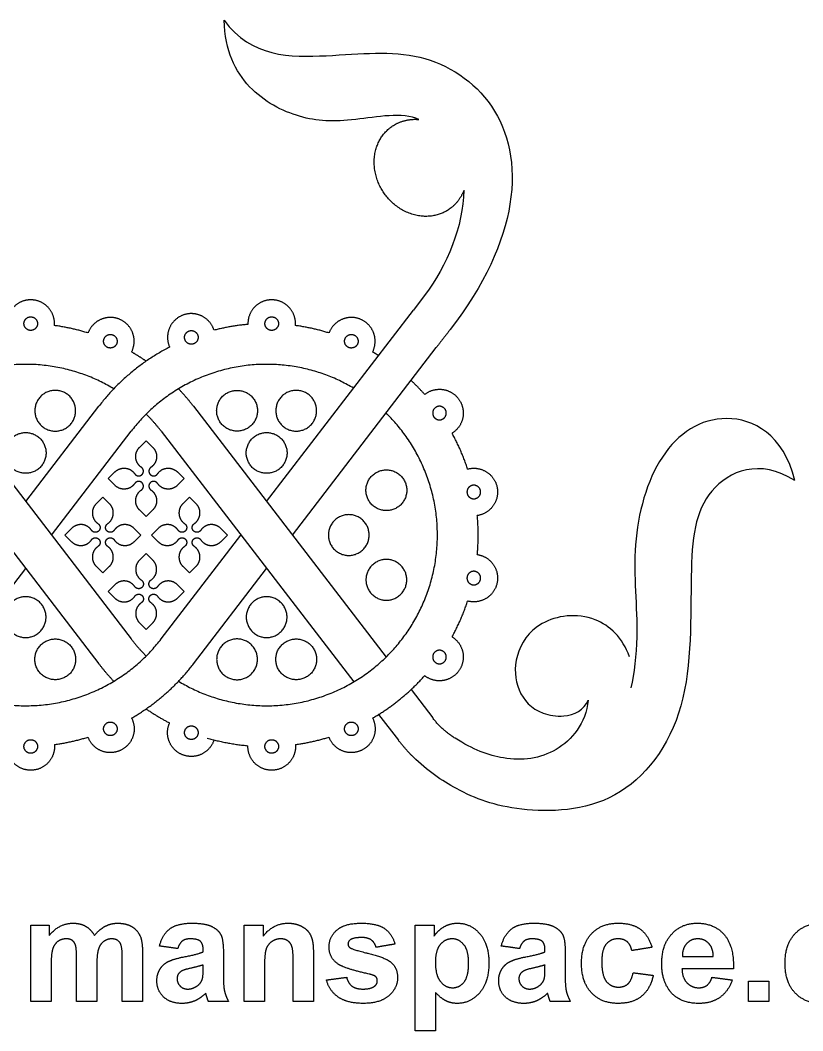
# Model space of a CAD drawing. Header units: millimetres. Extents: x -117 to 119, y -123 to 112.
# Drawn here: x -1.48 to 35.55, y -122.94 to -75.1 of the extents above; entities that cross this region are included whole.
import ezdxf

# ---------------------------------------------------------------- set-up
doc = ezdxf.new("R2010")
doc.units = ezdxf.units.MM
doc.header["$MEASUREMENT"] = 0
doc.layers.add('Layer 03', color=5, linetype='Continuous')

msp = doc.modelspace()

# ---------------------------------------------------------------- linework, layer by layer
at = {"layer": 'Layer 03'}
for p, q in [((17.639, -88.153), (17.127, -88.834)), ((10.181, -97.886), (17.127, -88.834)), ((11.398, -99.472), (18.207, -90.598)), ((-4.68, -93.378), (3.771, -104.391)), ((-1.22, -97.886), (2.239, -93.378)), ((6.721, -93.378), (15.83, -105.249)), ((-6.211, -94.553), (2.239, -105.566)), ((-0.004, -99.472), (3.771, -94.553)), ((5.19, -94.553), (14.299, -106.424)), ((4.164, -95.322), (4.48, -95.007)), ((4.48, -95.007), (4.796, -95.322)), ((2.684, -96.803), (3, -96.487)), ((5.96, -96.487), (6.276, -96.803)), ((3, -97.118), (2.684, -96.803)), ((6.276, -96.803), (5.96, -97.118)), ((2.431, -97.676), (2.116, -97.992)), ((2.747, -97.992), (2.431, -97.676)), ((6.529, -97.676), (6.213, -97.992)), ((6.845, -97.992), (6.529, -97.676)), ((4.48, -98.599), (4.164, -98.283)), ((4.796, -98.283), (4.48, -98.599)), ((0.951, -99.156), (0.635, -99.472)), ((0.635, -99.472), (0.951, -99.788)), ((4.227, -99.472), (3.911, -99.156)), ((3.911, -99.788), (4.227, -99.472)), ((5.049, -99.156), (4.733, -99.472)), ((4.733, -99.472), (5.049, -99.788)), ((5.19, -104.391), (8.964, -99.472)), ((8.325, -99.472), (8.009, -99.156)), ((8.009, -99.788), (8.325, -99.472)), ((4.48, -100.345), (4.164, -100.661)), ((4.796, -100.661), (4.48, -100.345)), ((-4.68, -105.566), (-1.22, -101.058)), ((2.116, -100.952), (2.431, -101.268)), ((2.431, -101.268), (2.747, -100.952)), ((6.213, -100.952), (6.529, -101.268)), ((6.529, -101.268), (6.845, -100.952)), ((6.721, -105.566), (10.181, -101.058)), ((3, -101.826), (2.684, -102.141)), ((6.276, -102.141), (5.96, -101.826)), ((2.684, -102.141), (3, -102.457)), ((5.96, -102.457), (6.276, -102.141)), ((4.164, -103.622), (4.48, -103.937)), ((4.48, -103.937), (4.796, -103.622)), ((17.012, -106.789), (18.038, -108.127)), ((15.481, -107.964), (16.418, -109.185))]:
    msp.add_line(p, q, dxfattribs=at)
for points, knots in [([(17.384, -79.802), (16.619, -79.438), (14.07, -79.954), (11.789, -79.86), (9.184, -78.518), (8.212, -76.549), (8.166, -75.104)], [0.30722, 0.30722, 0.30722, 0.30722, 4.862479, 9.724959, 14.587438, 19.449917, 19.449917, 19.449917, 19.449917]), ([(8.166, -75.104), (9.432, -76.865), (13.229, -76.865), (17.513, -76.371), (21.257, -78.791), (22.349, -83.487), (20.489, -87.65), (18.871, -89.737)], [0, 0, 0, 0, 8.596188, 17.192377, 25.788565, 34.384753, 42.725284, 42.725284, 42.725284, 42.725284]), ([(35.173, -96.89), (34.628, -94.683), (31.762, -93.246), (28.59, -95.36), (27.319, -99.985), (27.847, -103.707), (27.569, -106.028), (27.413, -106.702)], [0, 0, 0, 0, 6.542367, 13.084735, 19.627102, 26.16947, 30.075982, 30.075982, 30.075982, 30.075982]), ([(35.173, -96.89), (33.508, -95.831), (30.589, -97.052), (30.154, -100.9), (30.401, -107.972), (26.922, -112.502), (21.866, -112.643), (19.332, -111.683), (17.775, -110.63), (17.108, -109.969)], [0, 0, 0, 0, 7.402509, 14.805018, 22.207527, 29.610036, 37.012544, 44.415053, 50.276972, 50.276972, 50.276972, 50.276972]), ([(27.342, -105.232), (27.037, -104.324), (25.59, -103.015), (22.922, -103.448), (21.841, -105.188), (21.967, -106.888), (22.883, -107.89), (24.358, -108.151), (25.223, -107.757), (25.395, -107.286)], [0.872349, 0.872349, 0.872349, 0.872349, 3.764102, 7.528203, 11.292305, 15.056407, 18.820508, 20.731205, 23.36717, 23.36717, 23.36717, 23.36717]), ([(25.395, -107.286), (25.281, -108.392), (23.975, -109.959), (21.595, -110.257), (19.941, -109.621), (19.098, -109.091)], [0, 0, 0, 0, 4.973303, 9.946606, 13.90718, 13.90718, 13.90718, 13.90718])]:
    msp.add_open_spline(points, degree=3, knots=knots, dxfattribs=at)
for points, weights, knots in [([(19.515, -83.154), (19.295, -83.727), (18.806, -84.06), (17.07, -85.244), (15.728, -83.276), (14.385, -81.308), (16.122, -80.123), (16.679, -79.743), (17.384, -79.802)], [0.865674127914, 0.895684624661, 1, 0.707106781187, 1, 0.707106781187, 1, 0.882594801726, 0.859312510343], [5.723738, 5.723738, 5.723738, 6.283185, 6.283185, 7.853982, 7.853982, 9.424778, 9.424778, 10.054426, 10.054426, 10.054426]), ([(0.142, -89.555), (0.181, -89.071), (-0.144, -88.711), (-0.469, -88.35), (-0.954, -88.339), (-1.439, -88.327), (-1.78, -88.671), (-2.122, -89.016), (-2.106, -89.501)], [1, 0.918404448974, 1, 0.918404448974, 1, 0.918404448974, 1, 0.918404448974, 1], [10.855154, 10.855154, 10.855154, 12.278841, 12.278841, 13.702528, 13.702528, 15.126215, 15.126215, 16.549902, 16.549902, 16.549902]), ([(11.543, -89.555), (11.582, -89.071), (11.257, -88.711), (10.933, -88.35), (10.448, -88.339), (9.963, -88.327), (9.621, -88.671), (9.28, -89.016), (9.295, -89.501)], [1, 0.918404448974, 1, 0.918404448974, 1, 0.918404448974, 1, 0.918404448974, 1], [10.855154, 10.855154, 10.855154, 12.278841, 12.278841, 13.702528, 13.702528, 15.126215, 15.126215, 16.549902, 16.549902, 16.549902]), ([(-0.659, -89.464), (-0.659, -89.143), (-0.981, -89.143), (-1.302, -89.143), (-1.302, -89.464), (-1.302, -89.786), (-0.981, -89.786), (-0.659, -89.786), (-0.659, -89.464)], [1, 0.707106781187, 1, 0.707106781187, 1, 0.707106781187, 1, 0.707106781187, 1], [0, 0, 0, 0.785398, 0.785398, 1.570796, 1.570796, 2.356194, 2.356194, 3.141593, 3.141593, 3.141593]), ([(3.792, -90.807), (4.011, -90.374), (3.847, -89.917), (3.683, -89.461), (3.238, -89.267), (2.794, -89.073), (2.347, -89.262), (1.901, -89.452), (1.732, -89.907)], [1, 0.918404448974, 1, 0.918404448974, 1, 0.918404448974, 1, 0.918404448974, 1], [10.176278, 10.176278, 10.176278, 11.599965, 11.599965, 13.023652, 13.023652, 14.447339, 14.447339, 15.871026, 15.871026, 15.871026]), ([(7.691, -89.776), (7.544, -89.314), (7.107, -89.103), (6.67, -88.892), (6.217, -89.065), (5.763, -89.238), (5.577, -89.686), (5.391, -90.134), (5.589, -90.577)], [1, 0.918404448974, 1, 0.918404448974, 1, 0.918404448974, 1, 0.918404448974, 1], [0.538457, 0.538457, 0.538457, 1.962144, 1.962144, 3.385831, 3.385831, 4.809518, 4.809518, 6.233205, 6.233205, 6.233205]), ([(10.743, -89.464), (10.743, -89.143), (10.421, -89.143), (10.099, -89.143), (10.099, -89.464), (10.099, -89.786), (10.421, -89.786), (10.743, -89.786), (10.743, -89.464)], [1, 0.707106781187, 1, 0.707106781187, 1, 0.707106781187, 1, 0.707106781187, 1], [0, 0, 0, 0.785398, 0.785398, 1.570796, 1.570796, 2.356194, 2.356194, 3.141593, 3.141593, 3.141593]), ([(15.194, -90.807), (15.412, -90.374), (15.248, -89.917), (15.084, -89.461), (14.639, -89.267), (14.195, -89.073), (13.748, -89.262), (13.302, -89.452), (13.133, -89.907)], [1, 0.918404448974, 1, 0.918404448974, 1, 0.918404448974, 1, 0.918404448974, 1], [10.176278, 10.176278, 10.176278, 11.599965, 11.599965, 13.023652, 13.023652, 14.447339, 14.447339, 15.871026, 15.871026, 15.871026]), ([(6.939, -90.117), (6.939, -89.795), (6.617, -89.795), (6.296, -89.795), (6.296, -90.117), (6.296, -90.439), (6.617, -90.439), (6.939, -90.439), (6.939, -90.117)], [1, 0.707106781187, 1, 0.707106781187, 1, 0.707106781187, 1, 0.707106781187, 1], [0, 0, 0, 0.785398, 0.785398, 1.570796, 1.570796, 2.356194, 2.356194, 3.141593, 3.141593, 3.141593]), ([(3.109, -90.299), (3.109, -89.977), (2.787, -89.977), (2.466, -89.977), (2.466, -90.299), (2.466, -90.62), (2.787, -90.62), (3.109, -90.62), (3.109, -90.299)], [1, 0.707106781187, 1, 0.707106781187, 1, 0.707106781187, 1, 0.707106781187, 1], [0, 0, 0, 0.785398, 0.785398, 1.570796, 1.570796, 2.356194, 2.356194, 3.141593, 3.141593, 3.141593]), ([(14.51, -90.299), (14.51, -89.977), (14.189, -89.977), (13.867, -89.977), (13.867, -90.299), (13.867, -90.62), (14.189, -90.62), (14.51, -90.62), (14.51, -90.299)], [1, 0.707106781187, 1, 0.707106781187, 1, 0.707106781187, 1, 0.707106781187, 1], [0, 0, 0, 0.785398, 0.785398, 1.570796, 1.570796, 2.356194, 2.356194, 3.141593, 3.141593, 3.141593]), ([(0.179, -94.553), (-0.786, -94.553), (-0.786, -93.588), (-0.786, -92.623), (0.179, -92.623), (1.144, -92.623), (1.144, -93.588), (1.144, -94.553), (0.179, -94.553)], [1, 0.707106781187, 1, 0.707106781187, 1, 0.707106781187, 1, 0.707106781187, 1], [0, 0, 0, 2.356194, 2.356194, 4.712389, 4.712389, 7.068583, 7.068583, 9.424778, 9.424778, 9.424778]), ([(8.782, -94.553), (9.747, -94.553), (9.747, -93.588), (9.747, -92.623), (8.782, -92.623), (7.816, -92.623), (7.816, -93.588), (7.816, -94.553), (8.782, -94.553)], [1, 0.707106781187, 1, 0.707106781187, 1, 0.707106781187, 1, 0.707106781187, 1], [0, 0, 0, 2.356194, 2.356194, 4.712389, 4.712389, 7.068583, 7.068583, 9.424778, 9.424778, 9.424778]), ([(11.58, -94.553), (10.615, -94.553), (10.615, -93.588), (10.615, -92.623), (11.58, -92.623), (12.545, -92.623), (12.545, -93.588), (12.545, -94.553), (11.58, -94.553)], [1, 0.707106781187, 1, 0.707106781187, 1, 0.707106781187, 1, 0.707106781187, 1], [0, 0, 0, 2.356194, 2.356194, 4.712389, 4.712389, 7.068583, 7.068583, 9.424778, 9.424778, 9.424778]), ([(17.658, -92.816), (18.038, -92.514), (18.518, -92.583), (18.999, -92.652), (19.278, -93.049), (19.558, -93.445), (19.462, -93.92), (19.367, -94.396), (18.955, -94.653)], [1, 0.918404448974, 1, 0.918404448974, 1, 0.918404448974, 1, 0.918404448974, 1], [1.57452, 1.57452, 1.57452, 2.998207, 2.998207, 4.421894, 4.421894, 5.845581, 5.845581, 7.269268, 7.269268, 7.269268]), ([(6.012, -106.393), (12.173, -110.105), (16.573, -104.415), (20.973, -98.724), (15.83, -93.695)], [1, 0.746921559724, 1, 0.746921559724, 1], [107.221226, 107.221226, 107.221226, 129.852787, 129.852787, 152.484348, 152.484348, 152.484348]), ([(18.037, -93.698), (18.037, -93.376), (18.358, -93.376), (18.68, -93.376), (18.68, -93.698), (18.68, -94.02), (18.358, -94.02), (18.037, -94.02), (18.037, -93.698)], [1, 0.707106781187, 1, 0.707106781187, 1, 0.707106781187, 1, 0.707106781187, 1], [0, 0, 0, 0.785398, 0.785398, 1.570796, 1.570796, 2.356194, 2.356194, 3.141593, 3.141593, 3.141593]), ([(-1.22, -96.551), (-0.255, -96.551), (-0.255, -95.586), (-0.255, -94.621), (-1.22, -94.621), (-2.186, -94.621), (-2.186, -95.586), (-2.186, -96.551), (-1.22, -96.551)], [1, 0.707106781187, 1, 0.707106781187, 1, 0.707106781187, 1, 0.707106781187, 1], [0, 0, 0, 2.356194, 2.356194, 4.712389, 4.712389, 7.068583, 7.068583, 9.424778, 9.424778, 9.424778]), ([(10.181, -96.551), (11.146, -96.551), (11.146, -95.586), (11.146, -94.621), (10.181, -94.621), (9.216, -94.621), (9.216, -95.586), (9.216, -96.551), (10.181, -96.551)], [1, 0.707106781187, 1, 0.707106781187, 1, 0.707106781187, 1, 0.707106781187, 1], [0, 0, 0, 2.356194, 2.356194, 4.712389, 4.712389, 7.068583, 7.068583, 9.424778, 9.424778, 9.424778]), ([(4.253, -96.266), (4.014, -96.103), (3.987, -95.815), (3.96, -95.527), (4.164, -95.322)], [1, 0.904863889332, 1, 0.904863889332, 1], [40.235161, 40.235161, 40.235161, 41.044166, 41.044166, 41.853171, 41.853171, 41.853171]), ([(4.796, -95.322), (5.001, -95.527), (4.973, -95.815), (4.946, -96.103), (4.707, -96.266)], [1, 0.904863889332, 1, 0.904863889332, 1], [20.19797, 20.19797, 20.19797, 21.006976, 21.006976, 21.815981, 21.815981, 21.815981]), ([(3, -96.487), (3.205, -96.282), (3.493, -96.309), (3.781, -96.337), (3.943, -96.576)], [1, 0.904854530768, 1, 0.904854530768, 1], [37.441541, 37.441541, 37.441541, 38.250627, 38.250627, 39.059714, 39.059714, 39.059714]), ([(3.943, -96.576), (4.002, -96.663), (4.107, -96.673), (4.212, -96.682), (4.286, -96.608), (4.36, -96.534), (4.35, -96.429), (4.34, -96.325), (4.253, -96.266)], [1, 0.904841645654, 1, 0.904841645654, 1, 0.904841645654, 1, 0.904841645654, 1], [39.059714, 39.059714, 39.059714, 39.353575, 39.353575, 39.647437, 39.647437, 39.941299, 39.941299, 40.235161, 40.235161, 40.235161]), ([(4.707, -96.266), (4.62, -96.325), (4.61, -96.429), (4.6, -96.534), (4.675, -96.608), (4.749, -96.682), (4.854, -96.673), (4.958, -96.663), (5.017, -96.576)], [1, 0.904841645653, 1, 0.904841645653, 1, 0.904841645653, 1, 0.904841645653, 1], [21.815981, 21.815981, 21.815981, 22.109843, 22.109843, 22.403704, 22.403704, 22.697566, 22.697566, 22.991428, 22.991428, 22.991428]), ([(5.017, -96.576), (5.18, -96.337), (5.468, -96.309), (5.756, -96.282), (5.96, -96.487)], [1, 0.904854530768, 1, 0.904854530768, 1], [22.991428, 22.991428, 22.991428, 23.800514, 23.800514, 24.6096, 24.6096, 24.6096]), ([(14.88, -97.352), (14.88, -98.317), (15.846, -98.317), (16.811, -98.317), (16.811, -97.352), (16.811, -96.387), (15.846, -96.387), (14.88, -96.387), (14.88, -97.352)], [1, 0.707106781187, 1, 0.707106781187, 1, 0.707106781187, 1, 0.707106781187, 1], [0, 0, 0, 2.356194, 2.356194, 4.712389, 4.712389, 7.068583, 7.068583, 9.424778, 9.424778, 9.424778]), ([(19.691, -96.347), (20.16, -96.222), (20.573, -96.476), (20.986, -96.731), (21.085, -97.206), (21.183, -97.681), (20.906, -98.079), (20.629, -98.477), (20.149, -98.549)], [1, 0.918404448974, 1, 0.918404448974, 1, 0.918404448974, 1, 0.918404448974, 1], [2.291782, 2.291782, 2.291782, 3.715469, 3.715469, 5.139156, 5.139156, 6.562843, 6.562843, 7.98653, 7.98653, 7.98653]), ([(3.943, -97.029), (3.781, -97.269), (3.493, -97.296), (3.205, -97.323), (3, -97.118)], [1, 0.904854530768, 1, 0.904854530768, 1], [34.487142, 34.487142, 34.487142, 35.296228, 35.296228, 36.105314, 36.105314, 36.105314]), ([(4.253, -97.34), (4.34, -97.281), (4.35, -97.176), (4.36, -97.071), (4.286, -96.997), (4.212, -96.923), (4.107, -96.933), (4.002, -96.942), (3.943, -97.029)], [1, 0.904841645653, 1, 0.904841645653, 1, 0.904841645653, 1, 0.904841645653, 1], [33.311695, 33.311695, 33.311695, 33.605557, 33.605557, 33.899418, 33.899418, 34.19328, 34.19328, 34.487142, 34.487142, 34.487142]), ([(5.017, -97.029), (4.958, -96.942), (4.854, -96.933), (4.749, -96.923), (4.675, -96.997), (4.6, -97.071), (4.61, -97.176), (4.62, -97.281), (4.707, -97.34)], [1, 0.904841645653, 1, 0.904841645653, 1, 0.904841645653, 1, 0.904841645653, 1], [27.564, 27.564, 27.564, 27.857861, 27.857861, 28.151723, 28.151723, 28.445585, 28.445585, 28.739447, 28.739447, 28.739447]), ([(5.96, -97.118), (5.756, -97.323), (5.468, -97.296), (5.18, -97.269), (5.017, -97.029)], [1, 0.904854530768, 1, 0.904854530768, 1], [25.945827, 25.945827, 25.945827, 26.754913, 26.754913, 27.564, 27.564, 27.564]), ([(4.164, -98.283), (3.96, -98.078), (3.987, -97.79), (4.014, -97.502), (4.253, -97.34)], [1, 0.904863889332, 1, 0.904863889332, 1], [31.693684, 31.693684, 31.693684, 32.50269, 32.50269, 33.311695, 33.311695, 33.311695]), ([(4.707, -97.34), (4.946, -97.502), (4.973, -97.79), (5.001, -98.078), (4.796, -98.283)], [1, 0.904863889332, 1, 0.904863889332, 1], [28.739447, 28.739447, 28.739447, 29.548452, 29.548452, 30.357457, 30.357457, 30.357457]), ([(19.66, -97.435), (19.66, -97.113), (19.982, -97.113), (20.304, -97.113), (20.304, -97.435), (20.304, -97.757), (19.982, -97.757), (19.66, -97.757), (19.66, -97.435)], [1, 0.707106781187, 1, 0.707106781187, 1, 0.707106781187, 1, 0.707106781187, 1], [0, 0, 0, 0.785398, 0.785398, 1.570796, 1.570796, 2.356194, 2.356194, 3.141593, 3.141593, 3.141593]), ([(2.116, -97.992), (1.911, -98.196), (1.938, -98.484), (1.965, -98.772), (2.204, -98.935)], [1, 0.904863889332, 1, 0.904863889332, 1], [31.693684, 31.693684, 31.693684, 32.50269, 32.50269, 33.311695, 33.311695, 33.311695]), ([(2.658, -98.935), (2.897, -98.772), (2.924, -98.484), (2.952, -98.196), (2.747, -97.992)], [1, 0.904863889332, 1, 0.904863889332, 1], [28.739447, 28.739447, 28.739447, 29.548452, 29.548452, 30.357457, 30.357457, 30.357457]), ([(6.213, -97.992), (6.009, -98.196), (6.036, -98.484), (6.063, -98.772), (6.302, -98.935)], [1, 0.904863889332, 1, 0.904863889332, 1], [31.693684, 31.693684, 31.693684, 32.50269, 32.50269, 33.311695, 33.311695, 33.311695]), ([(6.756, -98.935), (6.995, -98.772), (7.022, -98.484), (7.05, -98.196), (6.845, -97.992)], [1, 0.904863889332, 1, 0.904863889332, 1], [28.739447, 28.739447, 28.739447, 29.548452, 29.548452, 30.357457, 30.357457, 30.357457]), ([(13.102, -99.472), (13.102, -98.507), (14.067, -98.507), (15.032, -98.507), (15.032, -99.472), (15.032, -100.437), (14.067, -100.437), (13.102, -100.437), (13.102, -99.472)], [1, 0.707106781187, 1, 0.707106781187, 1, 0.707106781187, 1, 0.707106781187, 1], [0, 0, 0, 2.356194, 2.356194, 4.712389, 4.712389, 7.068583, 7.068583, 9.424778, 9.424778, 9.424778]), ([(1.894, -99.245), (1.732, -99.006), (1.444, -98.979), (1.156, -98.952), (0.951, -99.156)], [1, 0.904854530768, 1, 0.904854530768, 1], [34.487142, 34.487142, 34.487142, 35.296228, 35.296228, 36.105314, 36.105314, 36.105314]), ([(2.204, -98.935), (2.291, -98.994), (2.301, -99.099), (2.311, -99.203), (2.237, -99.278), (2.163, -99.352), (2.058, -99.342), (1.953, -99.332), (1.894, -99.245)], [1, 0.904841645653, 1, 0.904841645653, 1, 0.904841645653, 1, 0.904841645653, 1], [33.311695, 33.311695, 33.311695, 33.605557, 33.605557, 33.899418, 33.899418, 34.19328, 34.19328, 34.487142, 34.487142, 34.487142]), ([(2.968, -99.245), (2.909, -99.332), (2.805, -99.342), (2.7, -99.352), (2.626, -99.278), (2.551, -99.203), (2.561, -99.099), (2.571, -98.994), (2.658, -98.935)], [1, 0.904841645653, 1, 0.904841645653, 1, 0.904841645653, 1, 0.904841645653, 1], [27.564, 27.564, 27.564, 27.857861, 27.857861, 28.151723, 28.151723, 28.445585, 28.445585, 28.739447, 28.739447, 28.739447]), ([(3.911, -99.156), (3.707, -98.952), (3.419, -98.979), (3.131, -99.006), (2.968, -99.245)], [1, 0.904854530768, 1, 0.904854530768, 1], [25.945827, 25.945827, 25.945827, 26.754913, 26.754913, 27.564, 27.564, 27.564]), ([(5.992, -99.245), (5.83, -99.006), (5.542, -98.979), (5.254, -98.952), (5.049, -99.156)], [1, 0.904854530768, 1, 0.904854530768, 1], [34.487142, 34.487142, 34.487142, 35.296228, 35.296228, 36.105314, 36.105314, 36.105314]), ([(6.302, -98.935), (6.389, -98.994), (6.399, -99.099), (6.409, -99.203), (6.335, -99.278), (6.261, -99.352), (6.156, -99.342), (6.051, -99.332), (5.992, -99.245)], [1, 0.904841645653, 1, 0.904841645653, 1, 0.904841645653, 1, 0.904841645653, 1], [33.311695, 33.311695, 33.311695, 33.605557, 33.605557, 33.899418, 33.899418, 34.19328, 34.19328, 34.487142, 34.487142, 34.487142]), ([(7.066, -99.245), (7.007, -99.332), (6.903, -99.342), (6.798, -99.352), (6.724, -99.278), (6.649, -99.203), (6.659, -99.099), (6.669, -98.994), (6.756, -98.935)], [1, 0.904841645653, 1, 0.904841645653, 1, 0.904841645653, 1, 0.904841645653, 1], [27.564, 27.564, 27.564, 27.857861, 27.857861, 28.151723, 28.151723, 28.445585, 28.445585, 28.739447, 28.739447, 28.739447]), ([(8.009, -99.156), (7.805, -98.952), (7.517, -98.979), (7.229, -99.006), (7.066, -99.245)], [1, 0.904854530768, 1, 0.904854530768, 1], [25.945827, 25.945827, 25.945827, 26.754913, 26.754913, 27.564, 27.564, 27.564]), ([(0.951, -99.788), (1.156, -99.992), (1.444, -99.965), (1.732, -99.938), (1.894, -99.699)], [1, 0.904854530768, 1, 0.904854530768, 1], [37.441541, 37.441541, 37.441541, 38.250627, 38.250627, 39.059714, 39.059714, 39.059714]), ([(1.894, -99.699), (1.953, -99.612), (2.058, -99.602), (2.163, -99.592), (2.237, -99.666), (2.311, -99.741), (2.301, -99.845), (2.291, -99.95), (2.204, -100.009)], [1, 0.904841645654, 1, 0.904841645654, 1, 0.904841645654, 1, 0.904841645654, 1], [39.059714, 39.059714, 39.059714, 39.353575, 39.353575, 39.647437, 39.647437, 39.941299, 39.941299, 40.235161, 40.235161, 40.235161]), ([(2.658, -100.009), (2.571, -99.95), (2.561, -99.845), (2.551, -99.741), (2.626, -99.666), (2.7, -99.592), (2.805, -99.602), (2.909, -99.612), (2.968, -99.699)], [1, 0.904841645653, 1, 0.904841645653, 1, 0.904841645653, 1, 0.904841645653, 1], [21.815981, 21.815981, 21.815981, 22.109843, 22.109843, 22.403704, 22.403704, 22.697566, 22.697566, 22.991428, 22.991428, 22.991428]), ([(2.968, -99.699), (3.131, -99.938), (3.419, -99.965), (3.707, -99.992), (3.911, -99.788)], [1, 0.904854530768, 1, 0.904854530768, 1], [22.991428, 22.991428, 22.991428, 23.800514, 23.800514, 24.6096, 24.6096, 24.6096]), ([(5.049, -99.788), (5.254, -99.992), (5.542, -99.965), (5.83, -99.938), (5.992, -99.699)], [1, 0.904854530768, 1, 0.904854530768, 1], [37.441541, 37.441541, 37.441541, 38.250627, 38.250627, 39.059714, 39.059714, 39.059714]), ([(5.992, -99.699), (6.051, -99.612), (6.156, -99.602), (6.261, -99.592), (6.335, -99.666), (6.409, -99.741), (6.399, -99.845), (6.389, -99.95), (6.302, -100.009)], [1, 0.904841645653, 1, 0.904841645653, 1, 0.904841645653, 1, 0.904841645653, 1], [39.059714, 39.059714, 39.059714, 39.353575, 39.353575, 39.647437, 39.647437, 39.941299, 39.941299, 40.235161, 40.235161, 40.235161]), ([(6.756, -100.009), (6.669, -99.95), (6.659, -99.845), (6.649, -99.741), (6.724, -99.666), (6.798, -99.592), (6.903, -99.602), (7.007, -99.612), (7.066, -99.699)], [1, 0.904841645653, 1, 0.904841645653, 1, 0.904841645653, 1, 0.904841645653, 1], [21.815981, 21.815981, 21.815981, 22.109843, 22.109843, 22.403704, 22.403704, 22.697566, 22.697566, 22.991428, 22.991428, 22.991428]), ([(7.066, -99.699), (7.229, -99.938), (7.517, -99.965), (7.805, -99.992), (8.009, -99.788)], [1, 0.904854530768, 1, 0.904854530768, 1], [22.991428, 22.991428, 22.991428, 23.800514, 23.800514, 24.6096, 24.6096, 24.6096]), ([(2.204, -100.009), (1.965, -100.172), (1.938, -100.46), (1.911, -100.748), (2.116, -100.952)], [1, 0.904863889332, 1, 0.904863889332, 1], [40.235161, 40.235161, 40.235161, 41.044166, 41.044166, 41.853171, 41.853171, 41.853171]), ([(2.747, -100.952), (2.952, -100.748), (2.924, -100.46), (2.897, -100.172), (2.658, -100.009)], [1, 0.904863889332, 1, 0.904863889332, 1], [20.19797, 20.19797, 20.19797, 21.006976, 21.006976, 21.815981, 21.815981, 21.815981]), ([(6.302, -100.009), (6.063, -100.172), (6.036, -100.46), (6.009, -100.748), (6.213, -100.952)], [1, 0.904863889332, 1, 0.904863889332, 1], [40.235161, 40.235161, 40.235161, 41.044166, 41.044166, 41.853171, 41.853171, 41.853171]), ([(6.845, -100.952), (7.05, -100.748), (7.022, -100.46), (6.995, -100.172), (6.756, -100.009)], [1, 0.904863889332, 1, 0.904863889332, 1], [20.19797, 20.19797, 20.19797, 21.006976, 21.006976, 21.815981, 21.815981, 21.815981]), ([(20.149, -100.396), (20.629, -100.467), (20.906, -100.865), (21.183, -101.263), (21.085, -101.738), (20.986, -102.213), (20.573, -102.468), (20.16, -102.722), (19.691, -102.597)], [1, 0.918404448974, 1, 0.918404448974, 1, 0.918404448974, 1, 0.918404448974, 1], [3.009044, 3.009044, 3.009044, 4.432731, 4.432731, 5.856418, 5.856418, 7.280105, 7.280105, 8.703792, 8.703792, 8.703792]), ([(4.164, -100.661), (3.96, -100.866), (3.987, -101.154), (4.014, -101.442), (4.253, -101.604)], [1, 0.904863889332, 1, 0.904863889332, 1], [31.693684, 31.693684, 31.693684, 32.50269, 32.50269, 33.311695, 33.311695, 33.311695]), ([(4.707, -101.604), (4.946, -101.442), (4.973, -101.154), (5.001, -100.866), (4.796, -100.661)], [1, 0.904863889332, 1, 0.904863889332, 1], [28.739447, 28.739447, 28.739447, 29.548452, 29.548452, 30.357457, 30.357457, 30.357457]), ([(14.88, -101.592), (14.88, -100.627), (15.846, -100.627), (16.811, -100.627), (16.811, -101.592), (16.811, -102.557), (15.846, -102.557), (14.88, -102.557), (14.88, -101.592)], [1, 0.707106781187, 1, 0.707106781187, 1, 0.707106781187, 1, 0.707106781187, 1], [0, 0, 0, 2.356194, 2.356194, 4.712389, 4.712389, 7.068583, 7.068583, 9.424778, 9.424778, 9.424778]), ([(19.66, -101.509), (19.66, -101.187), (19.982, -101.187), (20.304, -101.187), (20.304, -101.509), (20.304, -101.831), (19.982, -101.831), (19.66, -101.831), (19.66, -101.509)], [1, 0.707106781187, 1, 0.707106781187, 1, 0.707106781187, 1, 0.707106781187, 1], [0, 0, 0, 0.785398, 0.785398, 1.570796, 1.570796, 2.356194, 2.356194, 3.141593, 3.141593, 3.141593]), ([(3.943, -101.915), (3.781, -101.675), (3.493, -101.648), (3.205, -101.621), (3, -101.826)], [1, 0.904854530768, 1, 0.904854530768, 1], [34.487142, 34.487142, 34.487142, 35.296228, 35.296228, 36.105314, 36.105314, 36.105314]), ([(4.253, -101.604), (4.34, -101.663), (4.35, -101.768), (4.36, -101.873), (4.286, -101.947), (4.212, -102.021), (4.107, -102.011), (4.002, -102.002), (3.943, -101.915)], [1, 0.904841645653, 1, 0.904841645653, 1, 0.904841645653, 1, 0.904841645653, 1], [33.311695, 33.311695, 33.311695, 33.605557, 33.605557, 33.899418, 33.899418, 34.19328, 34.19328, 34.487142, 34.487142, 34.487142]), ([(5.017, -101.915), (4.958, -102.002), (4.854, -102.011), (4.749, -102.021), (4.675, -101.947), (4.6, -101.873), (4.61, -101.768), (4.62, -101.663), (4.707, -101.604)], [1, 0.904841645653, 1, 0.904841645653, 1, 0.904841645653, 1, 0.904841645653, 1], [27.564, 27.564, 27.564, 27.857861, 27.857861, 28.151723, 28.151723, 28.445585, 28.445585, 28.739447, 28.739447, 28.739447]), ([(5.96, -101.826), (5.756, -101.621), (5.468, -101.648), (5.18, -101.675), (5.017, -101.915)], [1, 0.904854530768, 1, 0.904854530768, 1], [25.945827, 25.945827, 25.945827, 26.754913, 26.754913, 27.564, 27.564, 27.564]), ([(3.943, -102.368), (4.002, -102.281), (4.107, -102.271), (4.212, -102.262), (4.286, -102.336), (4.36, -102.41), (4.35, -102.515), (4.34, -102.619), (4.253, -102.678)], [1, 0.904841645653, 1, 0.904841645653, 1, 0.904841645653, 1, 0.904841645653, 1], [39.059714, 39.059714, 39.059714, 39.353575, 39.353575, 39.647437, 39.647437, 39.941299, 39.941299, 40.235161, 40.235161, 40.235161]), ([(4.707, -102.678), (4.62, -102.619), (4.61, -102.515), (4.6, -102.41), (4.675, -102.336), (4.749, -102.262), (4.854, -102.271), (4.958, -102.281), (5.017, -102.368)], [1, 0.904841645653, 1, 0.904841645653, 1, 0.904841645653, 1, 0.904841645653, 1], [21.815981, 21.815981, 21.815981, 22.109843, 22.109843, 22.403704, 22.403704, 22.697566, 22.697566, 22.991428, 22.991428, 22.991428]), ([(-1.22, -102.393), (-0.255, -102.393), (-0.255, -103.358), (-0.255, -104.323), (-1.22, -104.323), (-2.186, -104.323), (-2.186, -103.358), (-2.186, -102.393), (-1.22, -102.393)], [1, 0.707106781187, 1, 0.707106781187, 1, 0.707106781187, 1, 0.707106781187, 1], [0, 0, 0, 2.356194, 2.356194, 4.712389, 4.712389, 7.068583, 7.068583, 9.424778, 9.424778, 9.424778]), ([(3, -102.457), (3.205, -102.662), (3.493, -102.635), (3.781, -102.607), (3.943, -102.368)], [1, 0.904854530768, 1, 0.904854530768, 1], [37.441541, 37.441541, 37.441541, 38.250627, 38.250627, 39.059714, 39.059714, 39.059714]), ([(4.253, -102.678), (4.014, -102.841), (3.987, -103.129), (3.96, -103.417), (4.164, -103.622)], [1, 0.904863889332, 1, 0.904863889332, 1], [40.235161, 40.235161, 40.235161, 41.044166, 41.044166, 41.853171, 41.853171, 41.853171]), ([(4.796, -103.622), (5.001, -103.417), (4.973, -103.129), (4.946, -102.841), (4.707, -102.678)], [1, 0.904863889332, 1, 0.904863889332, 1], [20.19797, 20.19797, 20.19797, 21.006976, 21.006976, 21.815981, 21.815981, 21.815981]), ([(5.017, -102.368), (5.18, -102.607), (5.468, -102.635), (5.756, -102.662), (5.96, -102.457)], [1, 0.904854530768, 1, 0.904854530768, 1], [22.991428, 22.991428, 22.991428, 23.800514, 23.800514, 24.6096, 24.6096, 24.6096]), ([(10.181, -102.393), (11.146, -102.393), (11.146, -103.358), (11.146, -104.323), (10.181, -104.323), (9.216, -104.323), (9.216, -103.358), (9.216, -102.393), (10.181, -102.393)], [1, 0.707106781187, 1, 0.707106781187, 1, 0.707106781187, 1, 0.707106781187, 1], [0, 0, 0, 2.356194, 2.356194, 4.712389, 4.712389, 7.068583, 7.068583, 9.424778, 9.424778, 9.424778]), ([(0.179, -104.391), (-0.786, -104.391), (-0.786, -105.356), (-0.786, -106.321), (0.179, -106.321), (1.144, -106.321), (1.144, -105.356), (1.144, -104.391), (0.179, -104.391)], [1, 0.707106781187, 1, 0.707106781187, 1, 0.707106781187, 1, 0.707106781187, 1], [0, 0, 0, 2.356194, 2.356194, 4.712389, 4.712389, 7.068583, 7.068583, 9.424778, 9.424778, 9.424778]), ([(8.782, -104.391), (9.747, -104.391), (9.747, -105.356), (9.747, -106.321), (8.782, -106.321), (7.816, -106.321), (7.816, -105.356), (7.816, -104.391), (8.782, -104.391)], [1, 0.707106781187, 1, 0.707106781187, 1, 0.707106781187, 1, 0.707106781187, 1], [0, 0, 0, 2.356194, 2.356194, 4.712389, 4.712389, 7.068583, 7.068583, 9.424778, 9.424778, 9.424778]), ([(11.58, -104.391), (10.615, -104.391), (10.615, -105.356), (10.615, -106.321), (11.58, -106.321), (12.545, -106.321), (12.545, -105.356), (12.545, -104.391), (11.58, -104.391)], [1, 0.707106781187, 1, 0.707106781187, 1, 0.707106781187, 1, 0.707106781187, 1], [0, 0, 0, 2.356194, 2.356194, 4.712389, 4.712389, 7.068583, 7.068583, 9.424778, 9.424778, 9.424778]), ([(18.955, -104.291), (19.367, -104.548), (19.462, -105.024), (19.558, -105.499), (19.278, -105.896), (18.999, -106.292), (18.518, -106.361), (18.038, -106.43), (17.658, -106.128)], [1, 0.918404448974, 1, 0.918404448974, 1, 0.918404448974, 1, 0.918404448974, 1], [3.726306, 3.726306, 3.726306, 5.149993, 5.149993, 6.57368, 6.57368, 7.997367, 7.997367, 9.421054, 9.421054, 9.421054]), ([(18.037, -105.246), (18.037, -104.924), (18.358, -104.924), (18.68, -104.924), (18.68, -105.246), (18.68, -105.568), (18.358, -105.568), (18.037, -105.568), (18.037, -105.246)], [1, 0.707106781187, 1, 0.707106781187, 1, 0.707106781187, 1, 0.707106781187, 1], [0, 0, 0, 0.785398, 0.785398, 1.570796, 1.570796, 2.356194, 2.356194, 3.141593, 3.141593, 3.141593]), ([(3.792, -108.137), (4.011, -108.57), (3.847, -109.027), (3.683, -109.483), (3.238, -109.677), (2.794, -109.871), (2.347, -109.682), (1.901, -109.492), (1.732, -109.037)], [1, 0.918404448974, 1, 0.918404448974, 1, 0.918404448974, 1, 0.918404448974, 1], [10.176278, 10.176278, 10.176278, 11.599965, 11.599965, 13.023652, 13.023652, 14.447339, 14.447339, 15.871026, 15.871026, 15.871026]), ([(3.109, -108.645), (3.109, -108.324), (2.787, -108.324), (2.466, -108.324), (2.466, -108.645), (2.466, -108.967), (2.787, -108.967), (3.109, -108.967), (3.109, -108.645)], [1, 0.707106781187, 1, 0.707106781187, 1, 0.707106781187, 1, 0.707106781187, 1], [0, 0, 0, 0.785398, 0.785398, 1.570796, 1.570796, 2.356194, 2.356194, 3.141593, 3.141593, 3.141593]), ([(7.691, -109.168), (7.544, -109.63), (7.107, -109.841), (6.67, -110.052), (6.217, -109.879), (5.763, -109.706), (5.577, -109.258), (5.391, -108.81), (5.589, -108.367)], [1, 0.918404448974, 1, 0.918404448974, 1, 0.918404448974, 1, 0.918404448974, 1], [0.538457, 0.538457, 0.538457, 1.962144, 1.962144, 3.385831, 3.385831, 4.809518, 4.809518, 6.233205, 6.233205, 6.233205]), ([(6.939, -108.827), (6.939, -108.505), (6.617, -108.505), (6.296, -108.505), (6.296, -108.827), (6.296, -109.149), (6.617, -109.149), (6.939, -109.149), (6.939, -108.827)], [1, 0.707106781187, 1, 0.707106781187, 1, 0.707106781187, 1, 0.707106781187, 1], [0, 0, 0, 0.785398, 0.785398, 1.570796, 1.570796, 2.356194, 2.356194, 3.141593, 3.141593, 3.141593]), ([(15.194, -108.137), (15.412, -108.57), (15.248, -109.027), (15.084, -109.483), (14.639, -109.677), (14.195, -109.871), (13.748, -109.682), (13.302, -109.492), (13.133, -109.037)], [1, 0.918404448974, 1, 0.918404448974, 1, 0.918404448974, 1, 0.918404448974, 1], [10.176278, 10.176278, 10.176278, 11.599965, 11.599965, 13.023652, 13.023652, 14.447339, 14.447339, 15.871026, 15.871026, 15.871026]), ([(14.51, -108.645), (14.51, -108.324), (14.189, -108.324), (13.867, -108.324), (13.867, -108.645), (13.867, -108.967), (14.189, -108.967), (14.51, -108.967), (14.51, -108.645)], [1, 0.707106781187, 1, 0.707106781187, 1, 0.707106781187, 1, 0.707106781187, 1], [0, 0, 0, 0.785398, 0.785398, 1.570796, 1.570796, 2.356194, 2.356194, 3.141593, 3.141593, 3.141593]), ([(0.142, -109.389), (0.181, -109.873), (-0.144, -110.233), (-0.469, -110.594), (-0.954, -110.605), (-1.439, -110.617), (-1.78, -110.273), (-2.122, -109.928), (-2.106, -109.443)], [1, 0.918404448974, 1, 0.918404448974, 1, 0.918404448974, 1, 0.918404448974, 1], [10.855154, 10.855154, 10.855154, 12.278841, 12.278841, 13.702528, 13.702528, 15.126215, 15.126215, 16.549902, 16.549902, 16.549902]), ([(-0.659, -109.48), (-0.659, -109.158), (-0.981, -109.158), (-1.302, -109.158), (-1.302, -109.48), (-1.302, -109.801), (-0.981, -109.801), (-0.659, -109.801), (-0.659, -109.48)], [1, 0.707106781187, 1, 0.707106781187, 1, 0.707106781187, 1, 0.707106781187, 1], [0, 0, 0, 0.785398, 0.785398, 1.570796, 1.570796, 2.356194, 2.356194, 3.141593, 3.141593, 3.141593]), ([(11.543, -109.389), (11.582, -109.873), (11.257, -110.233), (10.933, -110.594), (10.448, -110.605), (9.963, -110.617), (9.621, -110.273), (9.28, -109.928), (9.295, -109.443)], [1, 0.918404448974, 1, 0.918404448974, 1, 0.918404448974, 1, 0.918404448974, 1], [10.855154, 10.855154, 10.855154, 12.278841, 12.278841, 13.702528, 13.702528, 15.126215, 15.126215, 16.549902, 16.549902, 16.549902]), ([(10.743, -109.48), (10.743, -109.158), (10.421, -109.158), (10.099, -109.158), (10.099, -109.48), (10.099, -109.801), (10.421, -109.801), (10.743, -109.801), (10.743, -109.48)], [1, 0.707106781187, 1, 0.707106781187, 1, 0.707106781187, 1, 0.707106781187, 1], [0, 0, 0, 0.785398, 0.785398, 1.570796, 1.570796, 2.356194, 2.356194, 3.141593, 3.141593, 3.141593])]:
    msp.add_rational_spline(points, weights, degree=2, knots=knots, dxfattribs=at)
for points, degree in [([(19.515, -83.154), (19.48, -84.838), (18.726, -86.707), (17.639, -88.153)], 3), ([(-0.97, -117.937), (-0.538, -117.937), (-0.106, -117.937)], 2), ([(-0.97, -121.548), (-0.97, -119.743), (-0.97, -117.937)], 2), ([(-0.106, -118.426), (0.365, -117.844), (1.017, -117.844)], 2), ([(-0.106, -117.937), (-0.106, -118.182), (-0.106, -118.426)], 2), ([(1.017, -117.844), (1.363, -117.844), (1.617, -117.989)], 2), ([(1.617, -117.989), (1.872, -118.134), (2.035, -118.426)], 2), ([(2.035, -118.426), (2.271, -118.134), (2.545, -117.989)], 2), ([(2.545, -117.989), (2.819, -117.844), (3.13, -117.844)], 2), ([(3.13, -117.844), (3.526, -117.844), (3.8, -118.006)], 2), ([(3.8, -118.006), (4.074, -118.168), (4.209, -118.482)], 2), ([(5.11, -118.925), (5.253, -118.374), (5.603, -118.109)], 2), ([(5.603, -118.109), (5.954, -117.844), (6.644, -117.844)], 2), ([(6.644, -117.844), (7.271, -117.844), (7.578, -117.996)], 2), ([(7.578, -117.996), (7.884, -118.148), (8.009, -118.381)], 2), ([(9.122, -121.548), (9.122, -119.743), (9.122, -117.937)], 2), ([(9.122, -117.937), (9.57, -117.937), (10.017, -117.937)], 2), ([(10.017, -118.464), (10.485, -117.844), (11.194, -117.844)], 2), ([(10.017, -117.937), (10.017, -118.2), (10.017, -118.464)], 2), ([(11.194, -117.844), (11.506, -117.844), (11.765, -117.959)], 2), ([(11.765, -117.959), (12.024, -118.073), (12.157, -118.25)], 2), ([(13.505, -118.167), (13.876, -117.844), (14.654, -117.844)], 2), ([(14.654, -117.844), (15.395, -117.844), (15.756, -118.094)], 2), ([(15.756, -118.094), (16.116, -118.344), (16.252, -118.832)], 2), ([(17.209, -117.937), (17.656, -117.937), (18.104, -117.937)], 2), ([(17.209, -122.937), (17.209, -120.437), (17.209, -117.937)], 2), ([(18.104, -117.937), (18.104, -118.2), (18.104, -118.464)], 2), ([(18.104, -118.464), (18.274, -118.194), (18.566, -118.019)], 2), ([(18.566, -118.019), (18.857, -117.844), (19.212, -117.844)], 2), ([(19.212, -117.844), (19.832, -117.844), (20.264, -118.34)], 2), ([(21.283, -118.925), (21.426, -118.374), (21.776, -118.109)], 2), ([(21.776, -118.109), (22.127, -117.844), (22.817, -117.844)], 2), ([(22.817, -117.844), (23.444, -117.844), (23.75, -117.996)], 2), ([(23.75, -117.996), (24.057, -118.148), (24.182, -118.381)], 2), ([(25.548, -118.345), (26.017, -117.844), (26.817, -117.844)], 2), ([(26.817, -117.844), (27.471, -117.844), (27.857, -118.127)], 2), ([(27.857, -118.127), (28.244, -118.409), (28.412, -118.986)], 2), ([(29.348, -118.356), (29.82, -117.844), (30.542, -117.844)], 2), ([(30.542, -117.844), (31.353, -117.844), (31.822, -118.376)], 2), ([(35.178, -118.345), (35.647, -117.844), (36.446, -117.844)], 2), ([(0.7, -118.585), (0.483, -118.585), (0.31, -118.704)], 2), ([(0.985, -118.66), (0.88, -118.585), (0.7, -118.585)], 2), ([(2.85, -118.585), (2.651, -118.585), (2.477, -118.708)], 2), ([(3.253, -118.789), (3.122, -118.585), (2.85, -118.585)], 2), ([(4.209, -118.482), (4.307, -118.714), (4.307, -119.232)], 2), ([(6.566, -118.585), (6.326, -118.585), (6.192, -118.688)], 2), ([(7.05, -118.705), (6.922, -118.585), (6.566, -118.585)], 2), ([(8.009, -118.381), (8.135, -118.615), (8.135, -119.239)], 2), ([(10.855, -118.585), (10.611, -118.585), (10.417, -118.721)], 2), ([(11.181, -118.68), (11.045, -118.585), (10.855, -118.585)], 2), ([(12.157, -118.25), (12.29, -118.427), (12.342, -118.653)], 2), ([(13.135, -118.962), (13.135, -118.489), (13.505, -118.167)], 2), ([(14.678, -118.523), (14.301, -118.523), (14.138, -118.63)], 2), ([(15.138, -118.643), (14.977, -118.523), (14.678, -118.523)], 2), ([(18.963, -118.585), (18.619, -118.585), (18.392, -118.862)], 2), ([(19.516, -118.867), (19.292, -118.585), (18.963, -118.585)], 2), ([(20.264, -118.34), (20.696, -118.836), (20.696, -119.722)], 2), ([(22.739, -118.585), (22.499, -118.585), (22.365, -118.688)], 2), ([(23.223, -118.705), (23.095, -118.585), (22.739, -118.585)], 2), ([(24.182, -118.381), (24.307, -118.615), (24.307, -119.239)], 2), ([(25.079, -119.746), (25.079, -118.847), (25.548, -118.345)], 2), ([(26.81, -118.585), (26.456, -118.585), (26.246, -118.836)], 2), ([(27.242, -118.725), (27.076, -118.585), (26.81, -118.585)], 2), ([(28.875, -119.77), (28.875, -118.867), (29.348, -118.356)], 2), ([(30.585, -118.585), (30.264, -118.585), (30.055, -118.809)], 2), ([(31.094, -118.798), (30.885, -118.585), (30.585, -118.585)], 2), ([(31.822, -118.376), (32.291, -118.908), (32.27, -120.005)], 2), ([(34.709, -119.746), (34.709, -118.847), (35.178, -118.345)], 2), ([(0.061, -119.048), (-0.014, -119.272), (-0.014, -119.793)], 2), ([(0.31, -118.704), (0.136, -118.823), (0.061, -119.048)], 2), ([(1.14, -118.888), (1.09, -118.735), (0.985, -118.66)], 2), ([(1.19, -119.568), (1.19, -119.041), (1.14, -118.888)], 2), ([(2.224, -119.066), (2.147, -119.303), (2.147, -119.813)], 2), ([(2.477, -118.708), (2.302, -118.83), (2.224, -119.066)], 2), ([(3.351, -119.483), (3.351, -118.946), (3.253, -118.789)], 2), ([(5.974, -119.048), (5.542, -118.986), (5.11, -118.925)], 2), ([(6.192, -118.688), (6.057, -118.791), (5.974, -119.048)], 2), ([(7.178, -119.105), (7.178, -118.824), (7.05, -118.705)], 2), ([(10.151, -119.082), (10.079, -119.306), (10.079, -119.912)], 2), ([(10.417, -118.721), (10.223, -118.857), (10.151, -119.082)], 2), ([(11.377, -118.947), (11.316, -118.776), (11.181, -118.68)], 2), ([(11.437, -119.704), (11.437, -119.119), (11.377, -118.947)], 2), ([(12.342, -118.653), (12.394, -118.878), (12.394, -119.297)], 2), ([(13.563, -119.781), (13.135, -119.486), (13.135, -118.962)], 2), ([(14.138, -118.63), (14.03, -118.707), (14.03, -118.828)], 2), ([(14.03, -118.828), (14.03, -118.931), (14.125, -119.004)], 2), ([(14.125, -119.004), (14.253, -119.101), (15.014, -119.277)], 2), ([(15.357, -118.986), (15.299, -118.762), (15.138, -118.643)], 2), ([(16.252, -118.832), (15.804, -118.909), (15.357, -118.986)], 2), ([(18.392, -118.862), (18.165, -119.139), (18.165, -119.682)], 2), ([(19.739, -119.73), (19.739, -119.149), (19.516, -118.867)], 2), ([(22.147, -119.048), (21.715, -118.986), (21.283, -118.925)], 2), ([(22.365, -118.688), (22.23, -118.791), (22.147, -119.048)], 2), ([(23.351, -119.105), (23.351, -118.824), (23.223, -118.705)], 2), ([(26.246, -118.836), (26.036, -119.087), (26.036, -119.675)], 2), ([(27.456, -119.141), (27.408, -118.864), (27.242, -118.725)], 2), ([(28.412, -118.986), (27.934, -119.064), (27.456, -119.141)], 2), ([(30.055, -118.809), (29.846, -119.034), (29.849, -119.418)], 2), ([(31.314, -119.418), (31.303, -119.01), (31.094, -118.798)], 2), ([(1.19, -121.548), (1.19, -120.558), (1.19, -119.568)], 2), ([(3.351, -121.548), (3.351, -120.516), (3.351, -119.483)], 2), ([(4.307, -119.232), (4.307, -120.39), (4.307, -121.548)], 2), ([(5.529, -119.66), (5.786, -119.532), (6.271, -119.437)], 2), ([(6.271, -119.437), (6.926, -119.311), (7.178, -119.202)], 2), ([(7.178, -119.202), (7.178, -119.154), (7.178, -119.105)], 2), ([(8.135, -119.239), (8.135, -119.798), (8.135, -120.358)], 2), ([(12.394, -119.297), (12.394, -120.423), (12.394, -121.548)], 2), ([(15.014, -119.277), (15.775, -119.454), (16.077, -119.707)], 2), ([(21.702, -119.66), (21.959, -119.532), (22.444, -119.437)], 2), ([(22.444, -119.437), (23.098, -119.311), (23.351, -119.202)], 2), ([(23.351, -119.202), (23.351, -119.154), (23.351, -119.105)], 2), ([(24.307, -119.239), (24.307, -119.798), (24.307, -120.358)], 2), ([(29.849, -119.418), (30.581, -119.418), (31.314, -119.418)], 2), ([(-0.014, -119.793), (-0.014, -120.67), (-0.014, -121.548)], 2), ([(2.147, -119.813), (2.147, -120.681), (2.147, -121.548)], 2), ([(4.986, -120.573), (4.986, -120.267), (5.129, -120.027)], 2), ([(5.129, -120.027), (5.272, -119.787), (5.529, -119.66)], 2), ([(6.621, -119.966), (6.24, -120.051), (6.123, -120.132)], 2), ([(7.178, -119.82), (7.002, -119.881), (6.621, -119.966)], 2), ([(7.142, -120.476), (7.178, -120.353), (7.178, -120.01)], 2), ([(7.178, -120.01), (7.178, -119.915), (7.178, -119.82)], 2), ([(10.079, -119.912), (10.079, -120.73), (10.079, -121.548)], 2), ([(11.437, -121.548), (11.437, -120.626), (11.437, -119.704)], 2), ([(15.03, -120.253), (13.873, -119.993), (13.563, -119.781)], 2), ([(16.077, -119.707), (16.375, -119.963), (16.375, -120.422)], 2), ([(18.165, -119.682), (18.165, -120.305), (18.402, -120.602)], 2), ([(19.523, -120.627), (19.739, -120.354), (19.739, -119.73)], 2), ([(20.696, -119.722), (20.696, -120.632), (20.261, -121.136)], 2), ([(21.159, -120.573), (21.159, -120.267), (21.302, -120.027)], 2), ([(21.302, -120.027), (21.445, -119.787), (21.702, -119.66)], 2), ([(22.794, -119.966), (22.413, -120.051), (22.295, -120.132)], 2), ([(23.351, -119.82), (23.175, -119.881), (22.794, -119.966)], 2), ([(23.315, -120.476), (23.351, -120.353), (23.351, -120.01)], 2), ([(23.351, -120.01), (23.351, -119.915), (23.351, -119.82)], 2), ([(25.548, -121.138), (25.079, -120.635), (25.079, -119.746)], 2), ([(26.036, -119.675), (26.036, -120.329), (26.251, -120.599)], 2), ([(29.234, -121.021), (28.875, -120.526), (28.875, -119.77)], 2), ([(32.27, -120.005), (31.051, -120.005), (29.832, -120.005)], 2), ([(29.832, -120.005), (29.843, -120.429), (30.068, -120.664)], 2), ([(35.178, -121.138), (34.709, -120.635), (34.709, -119.746)], 2), ([(6.123, -120.132), (5.943, -120.265), (5.943, -120.469)], 2), ([(5.943, -120.469), (5.943, -120.669), (6.086, -120.816)], 2), ([(6.924, -120.792), (7.09, -120.663), (7.142, -120.476)], 2), ([(8.135, -120.358), (8.135, -120.835), (8.187, -121.062)], 2), ([(13.011, -120.53), (13.489, -120.468), (13.968, -120.406)], 2), ([(13.572, -121.342), (13.143, -121.043), (13.011, -120.53)], 2), ([(13.968, -120.406), (14.029, -120.679), (14.216, -120.82)], 2), ([(15.35, -120.381), (15.279, -120.312), (15.03, -120.253)], 2), ([(15.418, -120.564), (15.418, -120.453), (15.35, -120.381)], 2), ([(16.375, -120.422), (16.375, -120.922), (15.962, -121.281)], 2), ([(22.295, -120.132), (22.116, -120.265), (22.116, -120.469)], 2), ([(22.116, -120.469), (22.116, -120.669), (22.259, -120.816)], 2), ([(23.096, -120.792), (23.263, -120.663), (23.315, -120.476)], 2), ([(24.307, -120.358), (24.307, -120.835), (24.359, -121.062)], 2), ([(27.273, -120.716), (27.446, -120.563), (27.517, -120.19)], 2), ([(27.517, -120.19), (27.996, -120.252), (28.474, -120.314)], 2), ([(28.474, -120.314), (28.328, -120.97), (27.915, -121.306)], 2), ([(31.016, -120.783), (31.172, -120.666), (31.252, -120.406)], 2), ([(31.252, -120.406), (31.73, -120.468), (32.209, -120.53)], 2), ([(32.209, -120.53), (32.024, -121.073), (31.627, -121.357)], 2), ([(5.307, -121.338), (4.986, -121.035), (4.986, -120.573)], 2), ([(6.086, -120.816), (6.23, -120.962), (6.451, -120.962)], 2), ([(6.451, -120.962), (6.699, -120.962), (6.924, -120.792)], 2), ([(14.216, -120.82), (14.402, -120.962), (14.737, -120.962)], 2), ([(14.737, -120.962), (15.106, -120.962), (15.293, -120.823)], 2), ([(15.293, -120.823), (15.418, -120.726), (15.418, -120.564)], 2), ([(18.402, -120.602), (18.639, -120.9), (18.979, -120.9)], 2), ([(18.979, -120.9), (19.306, -120.9), (19.523, -120.627)], 2), ([(21.48, -121.338), (21.159, -121.035), (21.159, -120.573)], 2), ([(22.259, -120.816), (22.402, -120.962), (22.624, -120.962)], 2), ([(22.624, -120.962), (22.872, -120.962), (23.096, -120.792)], 2), ([(26.251, -120.599), (26.466, -120.869), (26.829, -120.869)], 2), ([(26.829, -120.869), (27.1, -120.869), (27.273, -120.716)], 2), ([(30.068, -120.664), (30.294, -120.9), (30.631, -120.9)], 2), ([(30.631, -120.9), (30.86, -120.9), (31.016, -120.783)], 2), ([(32.98, -121.548), (32.98, -121.07), (32.98, -120.591)], 2), ([(32.98, -120.591), (33.459, -120.591), (33.937, -120.591)], 2), ([(33.937, -120.591), (33.937, -121.07), (33.937, -121.548)], 2), ([(6.183, -121.641), (5.627, -121.641), (5.307, -121.338)], 2), ([(7.299, -121.157), (7.055, -121.399), (6.777, -121.52)], 2), ([(7.333, -121.268), (7.309, -121.184), (7.299, -121.157)], 2), ([(7.425, -121.548), (7.388, -121.454), (7.333, -121.268)], 2), ([(8.187, -121.062), (8.239, -121.289), (8.381, -121.548)], 2), ([(14.737, -121.641), (14.001, -121.641), (13.572, -121.342)], 2), ([(15.962, -121.281), (15.548, -121.641), (14.737, -121.641)], 2), ([(18.67, -121.523), (18.43, -121.404), (18.165, -121.117)], 2), ([(18.165, -121.117), (18.165, -122.027), (18.165, -122.937)], 2), ([(20.261, -121.136), (19.825, -121.641), (19.205, -121.641)], 2), ([(22.356, -121.641), (21.8, -121.641), (21.48, -121.338)], 2), ([(23.472, -121.157), (23.228, -121.399), (22.95, -121.52)], 2), ([(23.506, -121.268), (23.482, -121.184), (23.472, -121.157)], 2), ([(23.597, -121.548), (23.56, -121.454), (23.506, -121.268)], 2), ([(24.359, -121.062), (24.412, -121.289), (24.554, -121.548)], 2), ([(26.807, -121.641), (26.017, -121.641), (25.548, -121.138)], 2), ([(27.915, -121.306), (27.502, -121.641), (26.807, -121.641)], 2), ([(30.632, -121.641), (29.687, -121.641), (29.234, -121.021)], 2), ([(31.627, -121.357), (31.23, -121.641), (30.632, -121.641)], 2), ([(36.437, -121.641), (35.647, -121.641), (35.178, -121.138)], 2), ([(-0.014, -121.548), (-0.492, -121.548), (-0.97, -121.548)], 2), ([(2.147, -121.548), (1.668, -121.548), (1.19, -121.548)], 2), ([(4.307, -121.548), (3.829, -121.548), (3.351, -121.548)], 2), ([(6.777, -121.52), (6.499, -121.641), (6.183, -121.641)], 2), ([(8.381, -121.548), (7.903, -121.548), (7.425, -121.548)], 2), ([(10.079, -121.548), (9.601, -121.548), (9.122, -121.548)], 2), ([(12.394, -121.548), (11.915, -121.548), (11.437, -121.548)], 2), ([(19.205, -121.641), (18.91, -121.641), (18.67, -121.523)], 2), ([(22.95, -121.52), (22.672, -121.641), (22.356, -121.641)], 2), ([(24.554, -121.548), (24.076, -121.548), (23.597, -121.548)], 2), ([(33.937, -121.548), (33.459, -121.548), (32.98, -121.548)], 2), ([(18.165, -122.937), (17.687, -122.937), (17.209, -122.937)], 2)]:
    msp.add_open_spline(points, degree=degree, dxfattribs=at)
for points, weights in [([(1.732, -89.907), (0.951, -89.666), (0.142, -89.555)], [1, 0.996687573058, 1]), ([(9.295, -89.501), (8.482, -89.573), (7.691, -89.776)], [1, 0.996687573446, 1]), ([(13.133, -89.907), (12.353, -89.666), (11.543, -89.555)], [1, 0.996687573058, 1]), ([(18.871, -89.737), (18.538, -90.166), (18.207, -90.598)], [1, 0.999996839696, 1]), ([(5.589, -90.577), (3.601, -91.603), (2.239, -93.378)], [1, 0.975920910614, 1]), ([(4.48, -91.243), (4.145, -91.011), (3.792, -90.807)], [1, 0.99917155015, 1]), ([(15.481, -90.98), (15.339, -90.891), (15.194, -90.807)], [1, 0.999859850418, 1]), ([(2.949, -92.551), (-3.236, -88.825), (-7.631, -94.553)], [1, 0.745691117774, 1]), ([(14.299, -92.52), (8.133, -88.868), (3.771, -94.553)], [1, 0.748149847198, 1]), ([(17.658, -92.816), (17.351, -92.47), (17.012, -92.155)], [1, 0.998933363081, 1]), ([(6.721, -93.378), (6.389, -92.945), (6.012, -92.551)], [1, 0.998516706716, 1]), ([(5.19, -94.553), (4.862, -94.126), (4.48, -93.746)], [1, 0.997785058544, 1]), ([(19.691, -96.347), (19.402, -95.466), (18.955, -94.653)], [1, 0.99573572745, 1]), ([(20.149, -100.396), (20.234, -99.472), (20.149, -98.549)], [1, 0.995735727724, 1]), ([(18.955, -104.291), (19.402, -103.478), (19.691, -102.597)], [1, 0.99573572745, 1]), ([(-5.39, -106.393), (0.795, -110.119), (5.19, -104.391)], [1, 0.745691181233, 1]), ([(3.771, -104.391), (4.099, -104.818), (4.48, -105.198)], [1, 0.997785076461, 1]), ([(2.239, -105.566), (2.571, -105.999), (2.949, -106.393)], [1, 0.998516720275, 1]), ([(3.792, -108.137), (5.512, -107.142), (6.721, -105.566)], [1, 0.98086764903, 1]), ([(15.194, -108.137), (16.588, -107.331), (17.658, -106.128)], [1, 0.987306254093, 1]), ([(4.48, -107.701), (5.013, -108.07), (5.589, -108.367)], [1, 0.997909407502, 1]), ([(19.098, -109.091), (18.482, -108.704), (18.038, -108.127)], [1, 0.984235076015, 1]), ([(0.142, -109.389), (0.951, -109.278), (1.732, -109.037)], [1, 0.996687573058, 1]), ([(11.543, -109.389), (12.353, -109.278), (13.133, -109.037)], [1, 0.996687573058, 1]), ([(7.368, -109.079), (8.314, -109.356), (9.295, -109.443)], [1, 0.995189884436, 1]), ([(17.108, -109.969), (16.736, -109.601), (16.418, -109.185)], [1, 0.997702257764, 1])]:
    msp.add_rational_spline(points, weights, degree=2, dxfattribs=at)

doc.saveas('drawing.dxf')
